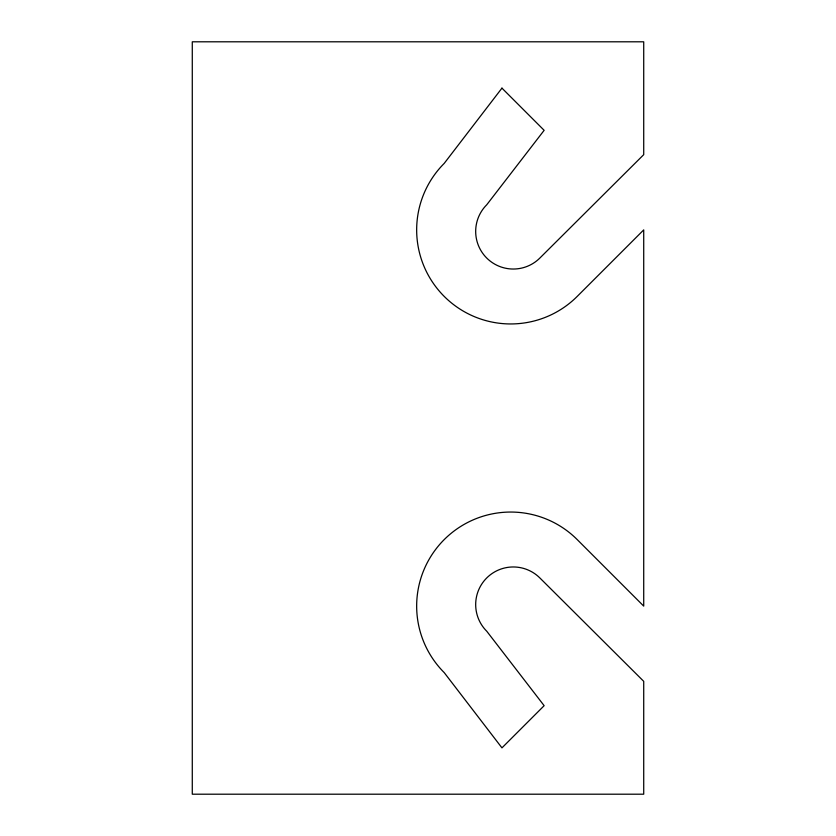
<?xml version="1.0" encoding="UTF-8"?>
<svg xmlns="http://www.w3.org/2000/svg" width="836" height="836" viewBox="0 0 836 836"><rect width="100%" height="100%" fill="white"/><g stroke="black" fill="none" stroke-linecap="round" stroke-linejoin="round"><path stroke-width="1.25" d="M501.955 88.135L444.209 163.396A94.05 94.05 0 0 0 444.209 296.404A94.05 94.05 0 0 0 577.216 296.404L643.72 229.9L643.72 606.1L577.216 539.596A94.05 94.05 0 0 0 444.209 539.596A94.05 94.05 0 0 0 444.209 672.604L501.955 747.865L544.142 705.678L486.761 631.243A37.62 37.62 0 0 1 486.636 578.042A37.62 37.62 0 0 1 539.837 577.927L643.72 681.34L643.72 794.2L192.28 794.2L192.28 41.8L643.72 41.8L643.72 154.66L539.837 258.073A37.62 37.62 0 0 1 486.636 257.958A37.62 37.62 0 0 1 486.761 204.757L544.142 130.322L501.955 88.135"/></g></svg>
